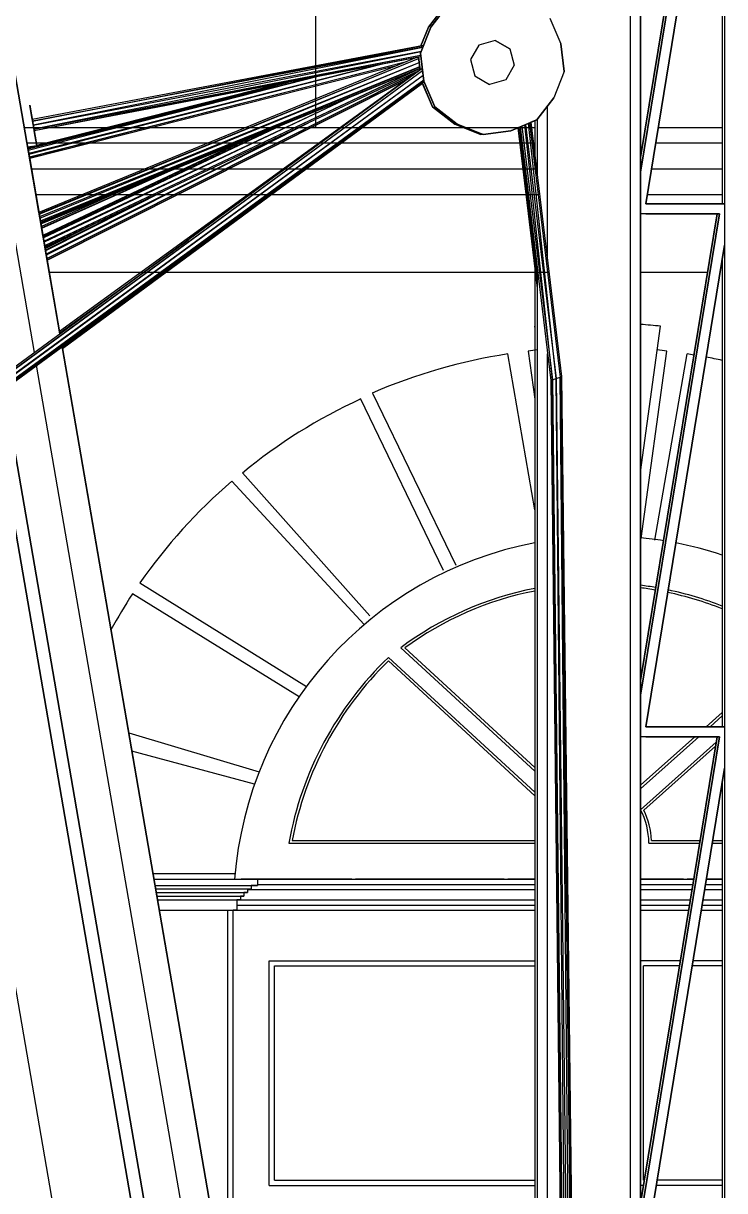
# Model space of a CAD drawing. Extents: x -43 to 90, y 6 to 81.
# Drawn here: x -20.677 to -19.32, y 70.085 to 72.344 of the extents above; entities that cross this region are included whole.
import ezdxf

# ---------------------------------------------------------------- set-up
doc = ezdxf.new("R2010")
doc.units = 0
doc.header["$LTSCALE"] = 0.1
doc.header["$MEASUREMENT"] = 0
doc.layers.add('cobertura nova', color=4, linetype='CONTINUOUS')
doc.layers.add('visto', color=9, linetype='CONTINUOUS')

msp = doc.modelspace()

# ---------------------------------------------------------------- linework, layer by layer
at = {"layer": 'cobertura nova'}
for p, q in [((-20.6059, 71.7429), (-21.1303, 74.7841)), ((-20.6059, 71.7429), (-21.1303, 74.7841)), ((-20.6059, 71.7429), (-21.1303, 74.7841)), ((-21.1303, 74.7841), (-20.6059, 71.7429)), ((-21.1303, 74.7841), (-20.6059, 71.7429)), ((-20.6059, 71.7429), (-21.1303, 74.7841)), ((-21.1303, 74.7841), (-20.6059, 71.7429)), ((-21.1303, 74.7841), (-20.6059, 71.7429)), ((-20.6059, 71.7429), (-21.1303, 74.7841)), ((-20.6059, 71.7429), (-21.1303, 74.7841)), ((-21.1303, 74.7841), (-20.6059, 71.7429)), ((-21.1303, 74.7841), (-20.6059, 71.7429)), ((-20.6059, 71.7429), (-21.1303, 74.7841)), ((-20.6059, 71.7429), (-21.1303, 74.7841)), ((-20.6551, 71.7069), (-21.1841, 74.7748)), ((-19.5024, 72.5214), (-19.5024, 67.455)), ((-19.5024, 72.5214), (-19.5024, 67.455)), ((-19.4824, 72.5214), (-19.4824, 67.455)), ((-19.4824, 72.5214), (-19.4824, 72.056)), ((-19.4824, 67.455), (-19.4824, 72.5214)), ((-19.4824, 72.056), (-19.4062, 72.5214)), ((-19.4062, 72.5214), (-19.4824, 72.056)), ((-19.4108, 72.5214), (-19.4824, 72.0842)), ((-19.4824, 72.0842), (-19.4108, 72.5214)), ((-19.4824, 72.0842), (-19.4108, 72.5214)), ((-19.4108, 72.5214), (-19.4824, 72.0842)), ((-19.4724, 71.995), (-19.3862, 72.5214)), ((-19.3862, 72.5214), (-19.4724, 71.995)), ((-19.3243, 72.5214), (-19.3243, 71.995)), ((-19.3197, 72.5214), (-19.3197, 66.9343)), ((-19.893, 72.3365), (-19.8597, 72.3794)), ((-19.8597, 72.3794), (-19.893, 72.3365)), ((-19.8884, 72.3365), (-19.8551, 72.3794)), ((-19.8551, 72.3794), (-19.8884, 72.3365)), ((-19.6582, 72.3542), (-19.6368, 72.3044)), ((-19.9084, 72.2861), (-19.8884, 72.3365)), ((-19.8884, 72.3365), (-19.9084, 72.2861)), ((-19.893, 72.3365), (-19.9074, 72.3004)), ((-19.9074, 72.3004), (-19.893, 72.3365)), ((-19.9074, 72.3004), (-19.893, 72.3365)), ((-19.893, 72.3365), (-19.9074, 72.3004)), ((-19.9024, 72.3014), (-20.6596, 72.1582)), ((-20.6591, 72.155), (-19.9025, 72.301)), ((-19.9037, 72.298), (-20.659, 72.155)), ((-19.7953, 72.3021), (-19.8116, 72.2738)), ((-19.7638, 72.3107), (-19.7953, 72.3021)), ((-19.7638, 72.3107), (-19.7638, 72.3107)), ((-19.7638, 72.3107), (-19.7638, 72.3107)), ((-19.7354, 72.2945), (-19.7638, 72.3107)), ((-19.7638, 72.3107), (-19.7354, 72.2945)), ((-19.6368, 72.3044), (-19.63, 72.2506)), ((-19.6368, 72.3044), (-19.6368, 72.3044)), ((-19.63, 72.2506), (-19.6368, 72.3044)), ((-19.6368, 72.3044), (-19.63, 72.2506)), ((-19.904, 72.2972), (-20.6577, 72.1472)), ((-20.6577, 72.1472), (-19.9069, 72.29)), ((-19.9072, 72.2891), (-20.6564, 72.1394)), ((-20.6564, 72.1393), (-19.908, 72.2824)), ((-19.9079, 72.282), (-20.6558, 72.1361)), ((-19.9076, 72.2794), (-20.6558, 72.1361)), ((-19.9121, 72.2785), (-20.6558, 72.1361)), ((-19.9158, 72.2778), (-20.6464, 71.9782)), ((-20.6461, 71.9761), (-19.9118, 72.2761)), ((-20.6459, 71.9749), (-19.9118, 72.276)), ((-19.9121, 72.2785), (-19.909, 72.2535)), ((-19.909, 72.2535), (-19.9121, 72.2785)), ((-19.9121, 72.2785), (-19.909, 72.2535)), ((-19.9017, 72.2323), (-19.9084, 72.2861)), ((-19.9084, 72.2861), (-19.9017, 72.2323)), ((-19.7354, 72.2945), (-19.7354, 72.2945)), ((-19.7354, 72.2945), (-19.7354, 72.2945)), ((-19.7354, 72.2945), (-19.7269, 72.2629)), ((-19.7354, 72.2945), (-19.7269, 72.2629)), ((-19.9047, 72.2566), (-25.3363, 68.2776)), ((-25.3363, 68.2776), (-19.9043, 72.2529)), ((-25.3328, 68.2764), (-19.9042, 72.2529)), ((-20.6662, 72.093), (-19.9931, 72.263)), ((-19.9841, 72.2647), (-20.6658, 72.0902)), ((-20.665, 72.0855), (-19.9345, 72.2702)), ((-19.9355, 72.2697), (-20.6648, 72.0844)), ((-19.9547, 72.2619), (-20.6644, 72.0824)), ((-19.9547, 72.2619), (-20.6644, 72.0824)), ((-20.645, 71.97), (-19.9108, 72.2684)), ((-20.6445, 71.967), (-19.9108, 72.268)), ((-20.6437, 71.9621), (-19.9098, 72.2604)), ((-20.6432, 71.9592), (-19.9098, 72.2601)), ((-19.9094, 72.2569), (-20.6428, 71.9571)), ((-20.6426, 71.9559), (-19.9094, 72.2568)), ((-19.9094, 72.2568), (-20.6426, 71.9559)), ((-20.6354, 71.9143), (-19.9093, 72.2566)), ((-19.9093, 72.2565), (-20.6353, 71.9137)), ((-19.9101, 72.2527), (-20.6349, 71.911)), ((-19.9101, 72.2527), (-20.6349, 71.911)), ((-19.9101, 72.2526), (-20.6059, 71.7431)), ((-19.909, 72.2535), (-19.9094, 72.2568)), ((-19.9094, 72.2568), (-19.909, 72.2535)), ((-19.8116, 72.2738), (-19.803, 72.2422)), ((-19.7269, 72.2629), (-19.7431, 72.2346)), ((-19.7269, 72.2629), (-19.7431, 72.2346)), ((-19.7269, 72.2629), (-19.7269, 72.2629)), ((-25.3328, 68.2764), (-19.9031, 72.244)), ((-25.3244, 68.2734), (-19.9031, 72.2438)), ((-25.3244, 68.2734), (-19.902, 72.235)), ((-25.316, 68.2703), (-19.902, 72.2348)), ((-19.9013, 72.2313), (-25.316, 68.2703)), ((-19.9012, 72.2313), (-25.3125, 68.2691)), ((-25.3125, 68.2691), (-19.9012, 72.2313)), ((-20.6679, 72.1025), (-20.1639, 72.2303)), ((-20.1192, 72.2389), (-20.6675, 72.1005)), ((-20.1037, 72.2418), (-20.6671, 72.0978)), ((-20.6311, 71.8892), (-19.9197, 72.2463)), ((-19.9201, 72.246), (-20.631, 71.8885)), ((-19.936, 72.2345), (-20.6305, 71.8858)), ((-20.6305, 71.8858), (-19.936, 72.2345)), ((-19.9125, 72.2515), (-20.6067, 71.7479)), ((-19.8802, 72.1825), (-19.9017, 72.2323)), ((-19.9017, 72.2323), (-19.8802, 72.1825)), ((-19.803, 72.2422), (-19.7746, 72.226)), ((-19.7431, 72.2346), (-19.7746, 72.226)), ((-19.7431, 72.2346), (-19.7431, 72.2346)), ((-19.7431, 72.2346), (-19.7431, 72.2346)), ((-19.63, 72.2506), (-19.6501, 72.2002)), ((-19.63, 72.2506), (-19.6501, 72.2002)), ((-20.1718, 72.2288), (-20.6509, 72.1079)), ((-19.9046, 72.2284), (-20.6012, 71.7155)), ((-19.9046, 72.2284), (-20.6011, 71.715)), ((-20.6011, 71.715), (-19.9046, 72.2284)), ((-19.9047, 72.2287), (-19.8849, 72.1825)), ((-19.8849, 72.1825), (-19.9047, 72.2287)), ((-19.9047, 72.2287), (-19.8849, 72.1825)), ((-19.9046, 72.2284), (-19.8849, 72.1825)), ((-19.9046, 72.2284), (-19.8849, 72.1825)), ((-19.7746, 72.226), (-19.7746, 72.226)), ((-20.6644, 72.186), (-20.6644, 72.186)), ((-20.6644, 72.186), (-20.6644, 72.186)), ((-20.6508, 72.1072), (-20.6644, 72.186)), ((-20.6644, 72.186), (-20.6596, 72.1582)), ((-20.6644, 72.186), (-20.6508, 72.1072)), ((-20.6596, 72.1582), (-20.6644, 72.186)), ((-20.6644, 72.186), (-20.6644, 72.186)), ((-20.6644, 72.186), (-20.6644, 72.186)), ((-20.6644, 72.186), (-20.6596, 72.1582)), ((-20.6644, 72.186), (-20.6644, 72.186)), ((-20.6596, 72.1582), (-20.6644, 72.186)), ((-20.6644, 72.186), (-20.6644, 72.186)), ((-20.6644, 72.186), (-20.6644, 72.186)), ((-20.6644, 72.186), (-20.6596, 72.1582)), ((-20.6644, 72.186), (-20.6644, 72.186)), ((-20.6644, 72.186), (-20.6644, 72.186)), ((-20.6644, 72.186), (-20.6644, 72.186)), ((-20.6596, 72.1582), (-20.6644, 72.186)), ((-20.6644, 72.186), (-20.6644, 72.186)), ((-20.6368, 71.9223), (-20.0478, 72.2)), ((-20.0406, 72.2029), (-20.6366, 71.9208)), ((-19.6833, 72.1573), (-19.6501, 72.2002)), ((-19.6501, 72.2002), (-19.6833, 72.1573)), ((-19.6501, 72.2002), (-19.6833, 72.1573)), ((-19.6501, 72.2002), (-19.6501, 72.2002)), ((-19.842, 72.1492), (-19.8849, 72.1825)), ((-19.8849, 72.1825), (-19.842, 72.1492)), ((-19.8849, 72.1825), (-19.8849, 72.1825)), ((-19.8849, 72.1825), (-19.842, 72.1492)), ((-19.842, 72.1492), (-19.8848, 72.1824)), ((-19.8848, 72.1824), (-19.842, 72.1492)), ((-19.8374, 72.1492), (-19.8802, 72.1825)), ((-19.8802, 72.1825), (-19.8374, 72.1492)), ((-19.6624, 71.8869), (-19.6624, 72.1843)), ((-20.1894, 72.1419), (-20.6382, 71.9303)), ((-20.1779, 72.1466), (-20.6379, 71.9288)), ((-20.1464, 72.1413), (-20.6325, 71.8973)), ((-20.1256, 72.1511), (-20.6322, 71.8957)), ((-19.7916, 72.1291), (-19.842, 72.1492)), ((-19.842, 72.1492), (-19.7916, 72.1291)), ((-19.7916, 72.1291), (-19.842, 72.1492)), ((-19.842, 72.1492), (-19.842, 72.1492)), ((-19.842, 72.1492), (-19.7916, 72.1291)), ((-19.787, 72.1291), (-19.8374, 72.1492)), ((-19.8374, 72.1492), (-19.787, 72.1291)), ((-19.6833, 72.1573), (-19.7332, 72.1359)), ((-19.7332, 72.1359), (-19.6833, 72.1573)), ((-19.6833, 72.1573), (-19.7332, 72.1359)), ((-19.7332, 72.1359), (-19.6833, 72.1573)), ((-19.7332, 72.1359), (-19.7154, 72.1435)), ((-19.7332, 72.1359), (-19.7154, 72.1435)), ((-19.7154, 72.1435), (-19.7332, 72.1359)), ((-19.7154, 72.1435), (-19.7332, 72.1359)), ((-19.7332, 72.1359), (-19.7154, 72.1435)), ((-19.7154, 72.1435), (-19.7332, 72.1359)), ((-19.7198, 72.1416), (-19.6824, 71.8317)), ((-19.7192, 72.1419), (-19.6824, 71.8498)), ((-19.7168, 72.143), (-19.6824, 71.8584)), ((-19.7154, 72.1435), (-19.6562, 71.6527)), ((-19.7124, 72.1449), (-19.6531, 71.6538)), ((-19.6531, 71.6538), (-19.7064, 72.1474)), ((-19.705, 72.148), (-19.6456, 71.6566)), ((-19.6456, 71.6566), (-19.699, 72.1506)), ((-19.6975, 72.1512), (-19.6382, 71.6593)), ((-19.6945, 72.1526), (-19.6833, 72.1573)), ((-19.6945, 72.1526), (-19.6833, 72.1573)), ((-19.6833, 72.1573), (-19.6945, 72.1526)), ((-19.6833, 72.1573), (-19.6945, 72.1526)), ((-19.6945, 72.1526), (-19.6833, 72.1573)), ((-19.6833, 72.1573), (-19.6945, 72.1526)), ((-19.6945, 72.1526), (-19.6351, 71.6604)), ((-19.6824, 72.0526), (-19.6945, 72.1526)), ((-19.687, 72.1558), (-19.687, 72.091)), ((-19.6833, 72.1573), (-19.6824, 72.1585)), ((-19.6824, 72.1585), (-19.6833, 72.1573)), ((-19.6824, 72.1585), (-19.6833, 72.1573)), ((-19.6833, 72.1573), (-19.6833, 72.1573)), ((-19.6833, 72.1573), (-19.6833, 72.1573)), ((-19.6833, 72.1573), (-19.6833, 72.1573)), ((-19.6833, 72.1573), (-19.6833, 72.1573)), ((-19.6824, 72.1585), (-19.6824, 72.0526)), ((-20.6558, 72.1361), (-20.6508, 72.1072)), ((-20.6508, 72.1072), (-20.6558, 72.1361)), ((-20.6558, 72.1361), (-20.6508, 72.1072)), ((-20.6508, 72.1072), (-20.6558, 72.1361)), ((-20.6558, 72.1361), (-20.6508, 72.1072)), ((-20.6508, 72.1072), (-20.6558, 72.1361)), ((-20.2481, 72.1178), (-20.6388, 71.9336)), ((-20.6387, 71.933), (-20.2425, 72.1201)), ((-19.7916, 72.1291), (-19.7881, 72.1296)), ((-19.7881, 72.1296), (-19.7916, 72.1291)), ((-19.7881, 72.1296), (-19.7916, 72.1291)), ((-19.7916, 72.1291), (-19.7881, 72.1296)), ((-19.7916, 72.1291), (-19.7916, 72.1291)), ((-19.7916, 72.1291), (-19.7916, 72.1291)), ((-19.787, 72.1291), (-19.7881, 72.1296)), ((-19.7881, 72.1296), (-19.787, 72.1291)), ((-19.787, 72.1291), (-19.7332, 72.1359)), ((-19.7332, 72.1359), (-19.787, 72.1291)), ((-19.7332, 72.1359), (-19.787, 72.1291)), ((-19.7332, 72.1359), (-19.787, 72.1291)), ((-19.787, 72.1291), (-19.7332, 72.1359)), ((-19.787, 72.1291), (-19.787, 72.1291)), ((-19.787, 72.1291), (-19.787, 72.1291)), ((-19.787, 72.1291), (-19.787, 72.1291)), ((-19.787, 72.1291), (-19.787, 72.1291)), ((-19.7332, 72.1359), (-19.7332, 72.1359)), ((-19.7332, 72.1359), (-19.7332, 72.1359)), ((-19.7332, 72.1359), (-19.7332, 72.1359)), ((-19.7332, 72.1359), (-19.7332, 72.1359)), ((-19.7332, 72.1359), (-19.7332, 72.1359)), ((-19.7332, 72.1359), (-19.7332, 72.1359)), ((-19.7332, 72.1359), (-19.7332, 72.1359)), ((-20.6508, 72.1072), (-20.6682, 72.1042)), ((-20.6508, 72.1072), (-20.6682, 72.1042)), ((-20.6682, 72.1042), (-20.6508, 72.1072)), ((-20.6641, 72.1049), (-20.6682, 72.1042)), ((-20.6682, 72.1042), (-20.6059, 71.7429)), ((-20.6682, 72.1042), (-20.6059, 71.7429)), ((-20.6059, 71.7429), (-20.6682, 72.1042)), ((-20.6682, 72.1042), (-20.6059, 71.7429)), ((-20.6682, 72.1042), (-20.6059, 71.7429)), ((-20.6059, 71.7429), (-20.6682, 72.1042)), ((-20.6682, 72.1042), (-20.6059, 71.7429)), ((-20.6682, 72.1042), (-20.6059, 71.7429)), ((-20.6682, 72.1042), (-20.6059, 71.7429)), ((-20.6682, 72.1042), (-20.6059, 71.7429)), ((-20.6682, 72.1042), (-20.6059, 71.7429)), ((-20.6682, 72.1042), (-20.6059, 71.7429)), ((-20.6682, 72.1042), (-20.6059, 71.7429)), ((-20.6682, 72.1042), (-20.6464, 71.9782)), ((-20.6464, 71.9782), (-20.6682, 72.1042)), ((-20.6682, 72.1042), (-20.6464, 71.9782)), ((-20.6682, 72.1042), (-20.6059, 71.7429)), ((-20.6682, 72.1042), (-20.6059, 71.7429)), ((-20.6059, 71.7429), (-20.6682, 72.1042)), ((-20.6059, 71.7429), (-20.6682, 72.1042)), ((-20.6682, 72.1042), (-20.6059, 71.7429)), ((-20.6682, 72.1042), (-20.6059, 71.7429)), ((-20.6059, 71.7429), (-20.6682, 72.1042)), ((-20.6059, 71.7429), (-20.6682, 72.1042)), ((-20.6682, 72.1042), (-20.6059, 71.7429)), ((-20.6682, 72.1042), (-20.6059, 71.7429)), ((-20.6059, 71.7429), (-20.6682, 72.1042)), ((-20.6059, 71.7429), (-20.6682, 72.1042)), ((-20.6059, 71.7429), (-20.6682, 72.1042)), ((-20.6682, 72.1042), (-20.6059, 71.7429)), ((-20.6059, 71.7429), (-20.6682, 72.1042)), ((-20.6682, 72.1042), (-20.6464, 71.9782)), ((-20.6607, 72.1055), (-20.6681, 72.1036)), ((-20.6508, 72.1072), (-20.6508, 72.1072)), ((-20.6508, 72.1072), (-20.6508, 72.1072)), ((-20.6508, 72.1072), (-20.6508, 72.1072)), ((-20.6413, 71.9484), (-20.4081, 72.0522)), ((-20.6412, 71.9476), (-20.3914, 72.059)), ((-20.491, 72.0181), (-20.6417, 71.9509)), ((-20.4329, 72.0062), (-20.6339, 71.9053)), ((-20.3943, 72.0244), (-20.6336, 71.9038)), ((-19.4724, 71.995), (-19.4724, 71.995)), ((-19.3297, 71.995), (-19.4724, 71.995)), ((-19.4724, 71.995), (-19.3197, 71.995)), ((-19.3243, 71.995), (-19.4724, 71.995)), ((-19.3343, 71.995), (-19.4724, 71.995)), ((-19.3243, 71.995), (-19.4724, 71.995)), ((-19.4724, 71.995), (-19.3243, 71.995)), ((-19.3343, 71.995), (-19.4724, 71.995)), ((-19.4724, 71.995), (-19.3343, 71.995)), ((-19.3343, 71.995), (-19.4724, 71.995)), ((-19.4724, 71.995), (-19.3343, 71.995)), ((-19.3343, 71.995), (-19.4724, 71.995)), ((-19.4724, 71.995), (-19.3343, 71.995)), ((-19.3343, 71.995), (-19.4724, 71.995)), ((-19.3243, 71.995), (-19.4724, 71.995)), ((-19.4724, 71.995), (-19.3343, 71.995)), ((-19.3343, 71.995), (-19.4724, 71.995)), ((-19.3243, 71.995), (-19.4724, 71.995)), ((-19.3343, 71.995), (-19.4724, 71.995)), ((-19.4724, 71.995), (-19.3343, 71.995)), ((-19.4724, 71.995), (-19.3343, 71.995)), ((-19.3197, 71.995), (-19.3297, 71.995)), ((-20.6344, 71.908), (-20.5317, 71.9596)), ((-19.4824, 71.9755), (-19.4824, 71.0437)), ((-19.4824, 71.0437), (-19.3297, 71.9755)), ((-19.4724, 71.9755), (-19.4824, 71.9755)), ((-19.3297, 71.9755), (-19.4824, 71.0437)), ((-19.3343, 71.9755), (-19.4824, 71.0719)), ((-19.4824, 71.0719), (-19.3343, 71.9755)), ((-19.4824, 71.0719), (-19.3343, 71.9755)), ((-19.3343, 71.9755), (-19.4824, 71.0719)), ((-19.4724, 71.9755), (-19.3297, 71.9755)), ((-19.3297, 71.9755), (-19.4724, 71.9755)), ((-19.4724, 71.9755), (-19.3297, 71.9755)), ((-19.3297, 71.9755), (-19.4724, 71.9755)), ((-19.4724, 71.9755), (-19.3343, 71.9755)), ((-19.3343, 71.9755), (-19.4724, 71.9755)), ((-19.4724, 71.9755), (-19.3343, 71.9755)), ((-19.3343, 71.9755), (-19.4724, 71.9755)), ((-19.3343, 71.9755), (-19.4724, 71.9755)), ((-19.4724, 71.9755), (-19.3343, 71.9755)), ((-19.3343, 71.9755), (-19.4724, 71.9755)), ((-19.4724, 71.9755), (-19.3343, 71.9755)), ((-19.3343, 71.9755), (-19.4724, 71.9755)), ((-19.3343, 71.9755), (-19.4724, 71.9755)), ((-19.3343, 71.9755), (-19.4724, 71.9755)), ((-19.3343, 71.9755), (-19.4724, 71.9755)), ((-19.4724, 71.9755), (-19.3343, 71.9755)), ((-19.4724, 71.9755), (-19.3343, 71.9755)), ((-19.3343, 71.9755), (-19.4724, 71.9755)), ((-19.3343, 71.9755), (-19.4724, 71.9755)), ((-19.4724, 71.9755), (-19.3343, 71.9755)), ((-20.6426, 71.9559), (-20.6388, 71.9336)), ((-20.6388, 71.9336), (-20.6426, 71.9559)), ((-20.6426, 71.9559), (-20.6059, 71.7429)), ((-20.6426, 71.9559), (-20.6388, 71.9336)), ((-20.5515, 71.9503), (-20.6345, 71.9087)), ((-20.6062, 71.7448), (-20.358, 71.9247)), ((-19.4724, 70.9827), (-19.3197, 71.9145)), ((-19.3197, 71.9145), (-19.4724, 70.9827)), ((-20.6349, 71.911), (-20.6059, 71.7431)), ((-20.6059, 71.7431), (-20.6349, 71.911)), ((-20.6349, 71.911), (-20.6059, 71.7431)), ((-20.6061, 71.7443), (-20.4114, 71.8856)), ((-19.687, 71.87), (-19.687, 66.9343)), ((-19.6824, 71.87), (-19.6824, 66.9343)), ((-19.3243, 71.8863), (-19.3243, 70.9827)), ((-19.7767, 66.9343), (-20.6017, 71.7184)), ((-19.7768, 66.9343), (-20.6017, 71.7184)), ((-19.7768, 66.9343), (-20.6017, 71.7184)), ((-20.6017, 71.7184), (-19.7767, 66.9343)), ((-20.6017, 71.7184), (-19.7767, 66.9343)), ((-19.7767, 66.9343), (-20.6017, 71.7184)), ((-20.6017, 71.7184), (-19.7767, 66.9343)), ((-20.6017, 71.7184), (-19.7767, 66.9343)), ((-19.7767, 66.9343), (-20.6017, 71.7184)), ((-20.6017, 71.7184), (-19.7767, 66.9343)), ((-20.6017, 71.7184), (-19.7767, 66.9343)), ((-20.6017, 71.7184), (-19.7767, 66.9343)), ((-20.6017, 71.7184), (-19.7767, 66.9343)), ((-20.6017, 71.7184), (-19.7767, 66.9343)), ((-20.6017, 71.7184), (-19.7767, 66.9343)), ((-20.6017, 71.7184), (-19.7767, 66.9343)), ((-20.6017, 71.7184), (-19.7767, 66.9343)), ((-20.6017, 71.7184), (-19.7767, 66.9343)), ((-20.6017, 71.7184), (-19.7767, 66.9343)), ((-19.7767, 66.9343), (-20.6017, 71.7184)), ((-20.6017, 71.7184), (-19.7767, 66.9343)), ((-20.6017, 71.7184), (-19.7767, 66.9343)), ((-19.7767, 66.9343), (-20.6017, 71.7184)), ((-19.7767, 66.9343), (-20.6017, 71.7184)), ((-20.6017, 71.7184), (-19.7767, 66.9343)), ((-20.6017, 71.7184), (-19.7767, 66.9343)), ((-19.7767, 66.9343), (-20.6017, 71.7184)), ((-19.7767, 66.9343), (-20.6017, 71.7184)), ((-20.6017, 71.7184), (-19.7767, 66.9343)), ((-20.6017, 71.7184), (-19.7767, 66.9343)), ((-19.7767, 66.9343), (-20.6017, 71.7184)), ((-19.7767, 66.9343), (-20.6017, 71.7184)), ((-20.6017, 71.7184), (-19.7767, 66.9343)), ((-20.6017, 71.7184), (-19.7767, 66.9343)), ((-19.7767, 66.9343), (-20.6017, 71.7184)), ((-19.7767, 66.9343), (-20.6017, 71.7184)), ((-20.6017, 71.7184), (-19.7767, 66.9343)), ((-20.6017, 71.7184), (-19.7767, 66.9343)), ((-19.7767, 66.9343), (-20.6017, 71.7184)), ((-19.7767, 66.9343), (-20.6017, 71.7184)), ((-19.7767, 66.9343), (-20.6017, 71.7184)), ((-20.6017, 71.7184), (-19.7767, 66.9343)), ((-19.7767, 66.9343), (-20.6017, 71.7184)), ((-20.6011, 71.715), (-19.7767, 66.9343)), ((-19.7767, 66.9343), (-20.6011, 71.715)), ((-20.6011, 71.715), (-19.7767, 66.9343)), ((-19.6624, 67.455), (-19.6624, 71.7043)), ((-19.8322, 66.9343), (-20.6509, 71.6824)), ((-19.6562, 71.6527), (-19.6531, 71.6538)), ((-19.6562, 71.6527), (-19.6085, 67.4573)), ((-19.6531, 71.6538), (-19.6456, 71.6566)), ((-19.6085, 67.4573), (-19.6531, 71.6538)), ((-19.6531, 71.6538), (-19.6053, 67.4566)), ((-19.6456, 71.6566), (-19.6382, 71.6593)), ((-19.6053, 67.4566), (-19.6456, 71.6566)), ((-19.6456, 71.6566), (-19.5975, 67.455)), ((-19.6382, 71.6593), (-19.6351, 71.6604)), ((-19.6382, 71.6593), (-19.5897, 67.455)), ((-19.5975, 67.455), (-19.6382, 71.6593)), ((-19.5897, 67.455), (-19.6351, 71.6604)), ((-19.6351, 71.6604), (-19.5865, 67.455)), ((-19.8804, 66.8021), (-20.714, 71.6362)), ((-20.714, 71.6362), (-19.8804, 66.8021)), ((-20.7365, 71.6197), (-20.3671, 69.4777)), ((-20.7364, 71.6197), (-20.3671, 69.4777)), ((-20.3671, 69.4777), (-20.7358, 71.6158)), ((-20.5149, 69.4523), (-20.8716, 71.5208)), ((-20.5149, 69.4523), (-20.8716, 71.5208)), ((-19.4724, 70.9827), (-19.3197, 70.9827)), ((-19.4724, 70.9827), (-19.4724, 70.9827)), ((-19.3297, 70.9827), (-19.4724, 70.9827)), ((-19.3243, 70.9827), (-19.4724, 70.9827)), ((-19.3343, 70.9827), (-19.4724, 70.9827)), ((-19.3243, 70.9827), (-19.4724, 70.9827)), ((-19.4724, 70.9827), (-19.3243, 70.9827)), ((-19.3343, 70.9827), (-19.4724, 70.9827)), ((-19.4724, 70.9827), (-19.3343, 70.9827)), ((-19.3343, 70.9827), (-19.4724, 70.9827)), ((-19.3243, 70.9827), (-19.4724, 70.9827)), ((-19.4724, 70.9827), (-19.3343, 70.9827)), ((-19.3343, 70.9827), (-19.4724, 70.9827)), ((-19.3243, 70.9827), (-19.4724, 70.9827)), ((-19.4724, 70.9827), (-19.3343, 70.9827)), ((-19.3343, 70.9827), (-19.4724, 70.9827)), ((-19.3243, 70.9827), (-19.4724, 70.9827)), ((-19.4724, 70.9827), (-19.3343, 70.9827)), ((-19.3343, 70.9827), (-19.4724, 70.9827)), ((-19.3243, 70.9827), (-19.4724, 70.9827)), ((-19.3343, 70.9827), (-19.4724, 70.9827)), ((-19.4724, 70.9827), (-19.3343, 70.9827)), ((-19.4724, 70.9827), (-19.3343, 70.9827)), ((-19.3197, 70.9827), (-19.3297, 70.9827)), ((-19.4824, 70.9633), (-19.4824, 70.0315)), ((-19.4824, 70.0315), (-19.3297, 70.9633)), ((-19.4724, 70.9633), (-19.4824, 70.9633)), ((-19.3297, 70.9633), (-19.4824, 70.0315)), ((-19.4824, 70.0315), (-19.3297, 70.9633)), ((-19.3343, 70.9633), (-19.4824, 70.0597)), ((-19.4824, 70.0597), (-19.3343, 70.9633)), ((-19.3343, 70.9633), (-19.4824, 70.0597)), ((-19.4824, 70.0597), (-19.3343, 70.9633)), ((-19.4724, 70.9633), (-19.3297, 70.9633)), ((-19.3297, 70.9633), (-19.4724, 70.9633)), ((-19.4724, 70.9633), (-19.3297, 70.9633)), ((-19.3297, 70.9633), (-19.4724, 70.9633)), ((-19.4724, 70.9633), (-19.3343, 70.9633)), ((-19.3343, 70.9633), (-19.4724, 70.9633)), ((-19.4724, 70.9633), (-19.3343, 70.9633)), ((-19.3343, 70.9633), (-19.4724, 70.9633)), ((-19.3343, 70.9633), (-19.4724, 70.9633)), ((-19.4724, 70.9633), (-19.3343, 70.9633)), ((-19.3343, 70.9633), (-19.4724, 70.9633)), ((-19.4724, 70.9633), (-19.3343, 70.9633)), ((-19.3343, 70.9633), (-19.4724, 70.9633)), ((-19.3343, 70.9633), (-19.4724, 70.9633)), ((-19.3343, 70.9633), (-19.4724, 70.9633)), ((-19.3343, 70.9633), (-19.4724, 70.9633)), ((-19.4724, 70.9633), (-19.3343, 70.9633)), ((-19.4724, 70.9633), (-19.3343, 70.9633)), ((-19.3343, 70.9633), (-19.4724, 70.9633)), ((-19.3343, 70.9633), (-19.4724, 70.9633)), ((-19.4724, 70.9633), (-19.3343, 70.9633)), ((-19.4724, 69.9704), (-19.3197, 70.9022)), ((-19.3197, 70.9022), (-19.4724, 69.9704)), ((-19.3243, 70.874), (-19.3243, 69.9704)), ((-19.7767, 66.9343), (-20.4245, 70.6909))]:
    msp.add_line(p, q, dxfattribs=at)
at = {"layer": 'visto'}
for p, q in [((-20.1114, 73.0466), (-20.1114, 72.1416)), ((-20.1114, 73.0466), (-20.1114, 72.1416)), ((-19.687, 72.142), (-20.6747, 72.1421)), ((-19.3243, 72.142), (-19.4483, 72.142)), ((-19.687, 72.112), (-20.6696, 72.1121)), ((-19.3243, 72.112), (-19.4532, 72.112)), ((-19.6836, 72.062), (-20.6609, 72.0621)), ((-19.3243, 72.062), (-19.4614, 72.062)), ((-19.6775, 72.012), (-20.6523, 72.0121)), ((-19.3243, 72.012), (-19.4696, 72.012)), ((-19.6594, 71.862), (-20.6265, 71.8621)), ((-19.3529, 71.862), (-19.4824, 71.862)), ((-19.6877, 71.758), (-19.687, 71.7528)), ((-19.4824, 71.4751), (-19.4437, 71.758)), ((-19.687, 71.4025), (-19.739, 71.7043)), ((-19.6998, 71.7098), (-19.687, 71.6167)), ((-19.4813, 71.3472), (-19.4317, 71.7098)), ((-19.4546, 71.3437), (-19.3925, 71.7043)), ((-20.0014, 71.6286), (-19.8396, 71.2956)), ((-19.8637, 71.285), (-20.0244, 71.618)), ((-20.2529, 71.4738), (-20.0061, 71.1976)), ((-20.0171, 71.1803), (-20.273, 71.4577)), ((-20.4511, 71.2611), (-20.129, 71.0605)), ((-20.1433, 71.0405), (-20.4655, 71.2397)), ((-19.9463, 71.1356), (-19.687, 70.8968)), ((-19.9384, 71.1352), (-19.687, 70.9036)), ((-19.9703, 71.1168), (-19.687, 70.856)), ((-19.9703, 71.11), (-19.687, 70.8492)), ((-19.3243, 71.0104), (-19.3554, 70.9827)), ((-19.3243, 71.0037), (-19.3479, 70.9827)), ((-20.4728, 70.9709), (-20.2205, 70.8952)), ((-19.336, 70.9531), (-19.4826, 70.8221)), ((-19.3696, 70.9633), (-19.4824, 70.8625)), ((-19.3771, 70.9633), (-19.4824, 70.8693)), ((-19.3373, 70.9452), (-19.4764, 70.821)), ((-20.2293, 70.8714), (-20.4667, 70.9357)), ((-20.1566, 70.7626), (-19.687, 70.7626)), ((-19.4615, 70.7626), (-19.3672, 70.7626)), ((-19.3426, 70.7626), (-19.3243, 70.7626)), ((-20.1629, 70.7576), (-19.687, 70.7576)), ((-19.4665, 70.7576), (-19.368, 70.7576)), ((-19.3434, 70.7576), (-19.3243, 70.7576)), ((-20.267, 70.6982), (-20.4257, 70.6982)), ((-20.4239, 70.6878), (-20.2679, 70.6878)), ((-20.4219, 70.6757), (-20.2238, 70.6757)), ((-20.2683, 70.6876), (-19.687, 70.6876)), ((-20.0408, 70.6876), (-20.2549, 70.6876)), ((-20.2238, 70.6776), (-19.687, 70.6776)), ((-19.7461, 70.6876), (-20.0338, 70.6876)), ((-19.687, 70.6876), (-19.7392, 70.6876)), ((-19.3993, 70.6876), (-19.4824, 70.6876)), ((-19.4824, 70.6876), (-19.3795, 70.6876)), ((-19.4824, 70.6776), (-19.3812, 70.6776)), ((-19.3795, 70.6876), (-19.3924, 70.6876)), ((-19.3565, 70.6776), (-19.3243, 70.6776)), ((-19.3243, 70.6876), (-19.3549, 70.6876)), ((-19.3549, 70.6876), (-19.3243, 70.6876)), ((-20.4207, 70.6687), (-20.2358, 70.6687)), ((-20.4194, 70.6617), (-20.2428, 70.6617)), ((-20.4182, 70.6547), (-20.2498, 70.6547)), ((-20.2428, 70.6676), (-19.687, 70.6676)), ((-19.4824, 70.6676), (-19.3828, 70.6676)), ((-19.3582, 70.6676), (-19.3243, 70.6676)), ((-20.417, 70.6477), (-20.2568, 70.6477)), ((-20.4136, 70.6277), (-20.2638, 70.6277)), ((-20.2808, 69.8575), (-20.2808, 70.6276)), ((-20.2708, 69.7995), (-20.2708, 70.6276)), ((-20.2707, 70.6476), (-19.687, 70.6476)), ((-20.2638, 70.6376), (-19.687, 70.6376)), ((-20.2638, 70.6276), (-19.687, 70.6276)), ((-19.4824, 70.6476), (-19.3861, 70.6476)), ((-19.4824, 70.6376), (-19.3877, 70.6376)), ((-19.4824, 70.6276), (-19.3893, 70.6276)), ((-19.3647, 70.6276), (-19.3243, 70.6276)), ((-19.3631, 70.6376), (-19.3243, 70.6376)), ((-19.3614, 70.6476), (-19.3243, 70.6476)), ((-20.2008, 70.0948), (-20.2008, 70.5298)), ((-20.2008, 70.5298), (-19.687, 70.5298)), ((-20.1908, 70.1048), (-20.1908, 70.5198)), ((-20.1908, 70.5198), (-19.687, 70.5198)), ((-19.4054, 70.5298), (-19.4824, 70.5298)), ((-19.4765, 70.1048), (-19.4765, 70.5198)), ((-19.407, 70.5198), (-19.4765, 70.5198)), ((-19.3243, 70.5198), (-19.3824, 70.5198)), ((-19.3243, 70.5298), (-19.3807, 70.5298)), ((-20.2008, 70.0948), (-19.687, 70.0948)), ((-20.1908, 70.1048), (-19.687, 70.1048)), ((-19.4767, 70.0948), (-19.4824, 70.0948)), ((-19.475, 70.1048), (-19.4765, 70.1048)), ((-19.3243, 70.0948), (-19.452, 70.0948)), ((-19.3243, 70.1048), (-19.4504, 70.1048))]:
    msp.add_line(p, q, dxfattribs=at)
msp.add_lwpolyline([(-20.2238, 70.6876), (-20.2238, 70.6756), (-20.2358, 70.6756), (-20.2358, 70.6686), (-20.2428, 70.6686), (-20.2428, 70.6616), (-20.2498, 70.6616), (-20.2498, 70.6546), (-20.2568, 70.6546), (-20.2568, 70.6476), (-20.2638, 70.6476), (-20.2638, 70.6276), (-20.2708, 70.6276)], dxfattribs=at)
for centre, radius, start, end in [((-19.5515, 70.6332), 0.7185, 100.8765, 175.6542), ((-19.5515, 70.6332), 0.7185, 80.9172, 84.4846), ((-19.5515, 70.6332), 0.7185, 71.5707, 78.9791), ((-19.5665, 70.6274), 0.6345, 100.9557, 126.7714), ((-19.5665, 70.6274), 0.6295, 101.0438, 126.223), ((-19.5665, 70.5966), 0.6652, 80.1642, 82.7358), ((-19.5667, 70.5957), 0.6612, 80.1627, 82.6791), ((-19.5667, 70.5957), 0.6612, 68.4997, 78.0561), ((-19.5665, 70.5966), 0.6652, 68.6498, 78.0705), ((-19.5161, 70.6419), 0.6571, 133.7246, 169.8583), ((-19.5164, 70.643), 0.6512, 134.1808, 169.415), ((-19.6025, 70.7578), 0.1361, 359.9198, 28.2118), ((-19.6025, 70.7578), 0.1411, 1.954, 26.6315), ((-19.6025, 70.7578), 0.1411, 359.9198, 359.9227), ((-19.5415, 70.6223), 0.7293, 179.5831, 179.627), ((-19.5465, 70.6275), 0.7243, 179.9927, 180.0369)]:
    msp.add_arc(centre, radius, start, end, dxfattribs=at)
for centre, major_axis, ratio, start_param, end_param in [((-19.5658, 70.7236), (1.0935, 0), 0.951699, 1.458959, 1.494488), ((-19.5658, 70.7108), (1.0582, 0), 0.951699, 1.680317, 1.697756), ((-19.5658, 70.7108), (-1.0582, 0), 0.951699, 4.585347, 4.602786), ((-19.5658, 70.7108), (1.0582, 0), 0.951699, 1.735261, 1.995101), ((-19.5523, 70.7081), (-1.0876, 0.1149), 0.922247, 4.650381, 4.66278), ((-19.5523, 70.7081), (-1.0876, 0.1149), 0.922247, 4.599365, 4.628153), ((-19.5689, 70.7212), (-1.0455, 0), 0.951699, -1.120558, -0.857676), ((-19.5558, 70.6982), (1.073, 0), 0.951699, 2.302948, 2.557787), ((-19.5558, 70.6982), (1.073, 0), 0.951699, 2.582671, 2.660857)]:
    msp.add_ellipse(centre, major_axis=major_axis, ratio=ratio, start_param=start_param, end_param=end_param, dxfattribs=at)

doc.saveas('drawing.dxf')
